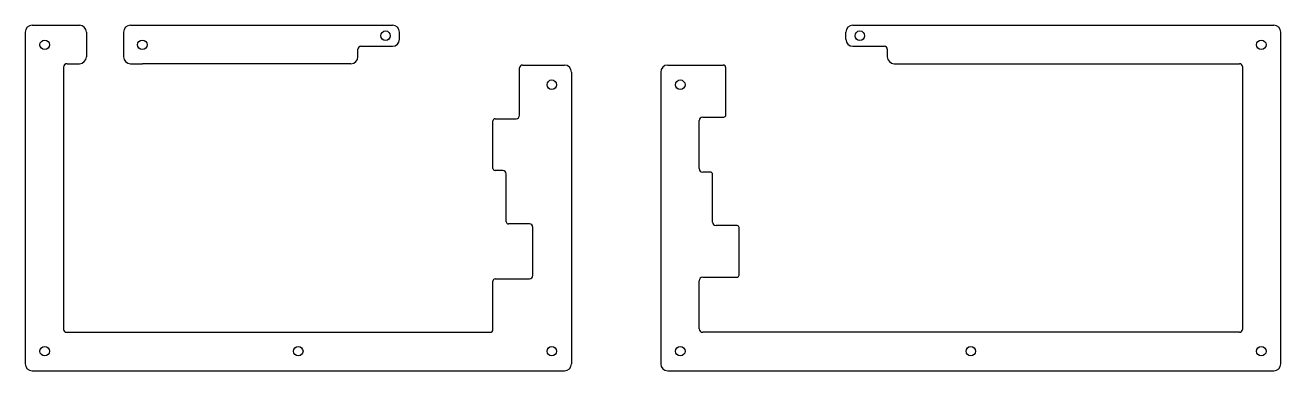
# Model space of a CAD drawing. Header units: millimetres. Extents: x 48 to 497, y 27 to 150.
import ezdxf

# ---------------------------------------------------------------- set-up
doc = ezdxf.new("R2010")
doc.units = ezdxf.units.MM

msp = doc.modelspace()

# ---------------------------------------------------------------- linework, layer by layer
for p, q in [((50.33, 150.23), (67.21, 150.23)), ((85.51, 150.23), (179.12, 150.23)), ((343.61, 150.23), (494.06, 150.23)), ((47.83, 147.73), (47.83, 29.38)), ((69.71, 147.73), (69.71, 138.98)), ((83.01, 147.73), (83.01, 138.98)), ((181.62, 145.18), (181.62, 147.73)), ((341.11, 145.18), (341.11, 147.73)), ((496.56, 29.38), (496.56, 147.73)), ((166.77, 138.98), (166.77, 141.68)), ((167.77, 142.68), (179.12, 142.68)), ((343.61, 142.68), (354.92, 142.68)), ((355.92, 141.68), (355.92, 138.98)), ((61.58, 135.23), (61.58, 41.63)), ((62.83, 136.48), (67.21, 136.48)), ((85.51, 136.48), (89.82, 136.48)), ((164.27, 136.48), (89.82, 136.48)), ((224.52, 118.08), (224.52, 134.98)), ((225.52, 135.98), (240.53, 135.98)), ((277.45, 135.98), (297.22, 135.98)), ((298.22, 118.18), (298.22, 134.98)), ((358.42, 136.48), (481.81, 136.48)), ((482.81, 135.48), (482.81, 41.63)), ((243.03, 133.48), (243.03, 29.38)), ((274.95, 133.48), (274.95, 29.38)), ((215.74, 116.83), (223.27, 116.83)), ((289.95, 117.43), (297.47, 117.43)), ((214.99, 99.13), (214.99, 116.08)), ((288.7, 99.03), (288.7, 116.18)), ((218.5, 98.38), (215.74, 98.38)), ((219.75, 80.08), (219.75, 97.13)), ((292.71, 97.78), (289.95, 97.78)), ((293.46, 79.98), (293.46, 97.03)), ((228.03, 79.33), (220.5, 79.33)), ((229.28, 60.93), (229.28, 78.08)), ((302.23, 78.73), (294.71, 78.73)), ((302.98, 61.03), (302.98, 77.98)), ((214.99, 41.63), (214.99, 58.93)), ((215.74, 59.68), (228.03, 59.68)), ((288.7, 41.88), (288.7, 59.03)), ((289.95, 60.28), (302.23, 60.28)), ((62.58, 40.63), (213.99, 40.63)), ((481.81, 40.63), (289.95, 40.63)), ((50.33, 26.88), (240.53, 26.88)), ((277.45, 26.88), (494.06, 26.88))]:
    msp.add_line(p, q)
for centre in [(176.62, 146.46), (346.11, 146.46), (54.83, 143.23), (89.71, 143.23), (489.56, 143.23), (236.03, 128.98), (281.95, 128.98), (54.83, 33.88), (145.43, 33.88), (236.03, 33.88), (281.95, 33.88), (385.75, 33.88), (489.56, 33.88)]:
    msp.add_circle(centre, 1.7)
for centre, radius, start, end in [((50.33, 147.73), 2.5, 90, 180), ((67.21, 147.73), 2.5, 0, 90), ((85.51, 147.73), 2.5, 90, 180), ((179.12, 147.73), 2.5, 0, 90), ((343.61, 147.73), 2.5, 90, 180), ((494.06, 147.73), 2.5, 0, 90), ((179.12, 145.18), 2.5, 270, 0), ((343.61, 145.18), 2.5, 180, 270), ((167.77, 141.68), 1, 90, 180), ((354.92, 141.68), 1, 0, 90), ((62.83, 135.23), 1.25, 90, 180), ((67.21, 138.98), 2.5, 270, 0), ((85.51, 138.98), 2.5, 180, 270), ((164.27, 138.98), 2.5, 270, 0), ((225.52, 134.98), 1, 90, 180), ((240.53, 133.48), 2.5, 0, 90), ((277.45, 133.48), 2.5, 90, 180), ((297.22, 134.98), 1, 360, 90), ((358.42, 138.98), 2.5, 180, 270), ((481.81, 135.48), 1, 0, 90), ((215.74, 116.08), 0.75, 90, 180), ((223.27, 118.08), 1.25, 270, 0), ((289.95, 116.18), 1.25, 90, 180), ((297.47, 118.18), 0.75, 270, 360), ((215.74, 99.13), 0.75, 180, 270), ((289.95, 99.03), 1.25, 180, 270), ((218.5, 97.13), 1.25, 0, 90), ((292.71, 97.03), 0.75, 0, 90), ((220.5, 80.08), 0.75, 180, 270), ((228.03, 78.08), 1.25, 0, 90), ((294.71, 79.98), 1.25, 180, 270), ((302.23, 77.98), 0.75, 0, 90), ((215.74, 58.93), 0.75, 90, 180), ((228.03, 60.93), 1.25, 270, 0), ((289.95, 59.03), 1.25, 90, 180), ((302.23, 61.03), 0.75, 270, 0), ((62.58, 41.63), 1, 180, 270), ((213.99, 41.63), 1, 270, 0), ((289.95, 41.88), 1.25, 180, 270), ((481.81, 41.63), 1, 270, 0), ((50.33, 29.38), 2.5, 180, 270), ((240.53, 29.38), 2.5, 270, 0), ((277.45, 29.38), 2.5, 180, 270), ((494.06, 29.38), 2.5, 270, 0)]:
    msp.add_arc(centre, radius, start, end)

doc.saveas('drawing.dxf')
